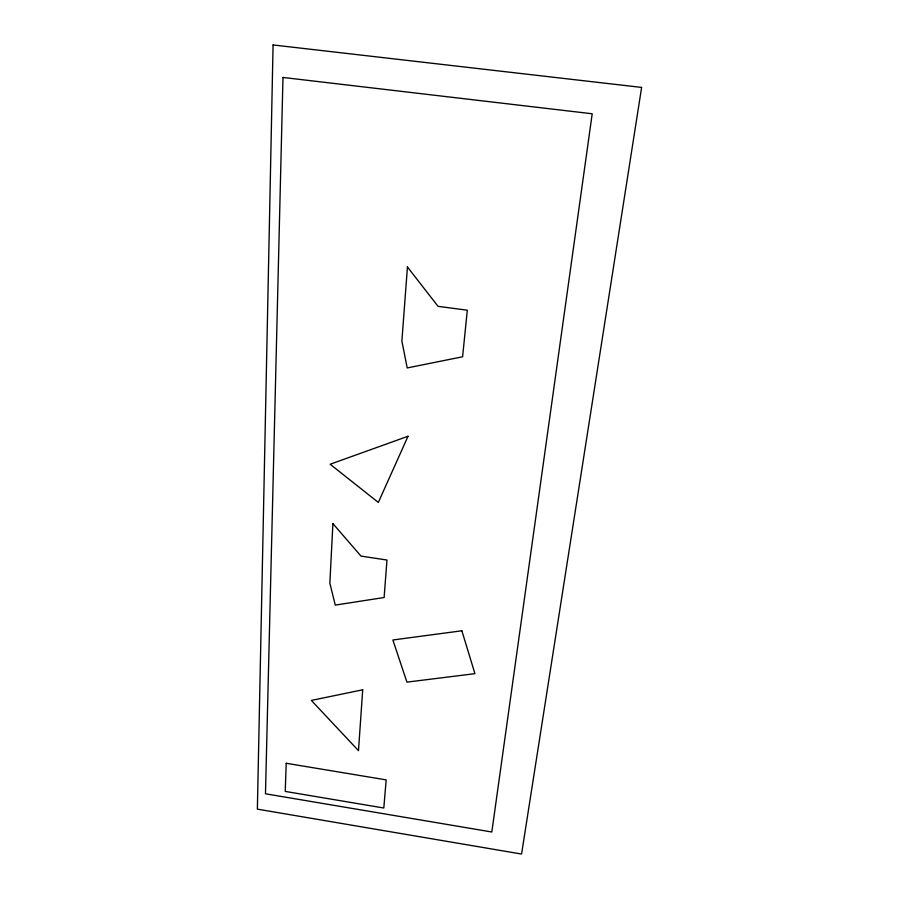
<?xml version="1.0" encoding="UTF-8"?>
<svg xmlns="http://www.w3.org/2000/svg" width="899" height="899" viewBox="0 0 899 899"><rect width="100%" height="100%" fill="white"/><g stroke="black" fill="none" stroke-linecap="round" stroke-linejoin="round"><path stroke-width="1.35" d="M273.082 44.95L257.372 809.145L521.566 854.05L641.628 87.417L273.082 44.95M282.983 77.449L265.475 793.795L491.82 831.991L592.205 113.768L282.983 77.449M286.208 763.262L285.241 791.412L383.806 808.01L386.165 779.883L286.208 763.262M332.9 523.6L329.854 583.159L335.271 605.094L384.12 597.52L386.975 560.032L360.993 556.11L332.9 523.6M362.702 689.803L358.487 750.665L311.357 700.411L362.702 689.803M407.449 266.992L401.875 341.047L407.202 367.949L462.603 356.768L467.3 310.2L438.049 306.334L407.449 266.992M408.034 436.251L378.333 502.429L330.147 464.244L408.034 436.251M461.872 630.783L392.874 639.987L406.921 682.127L474.93 673.666L461.872 630.783"/></g></svg>
